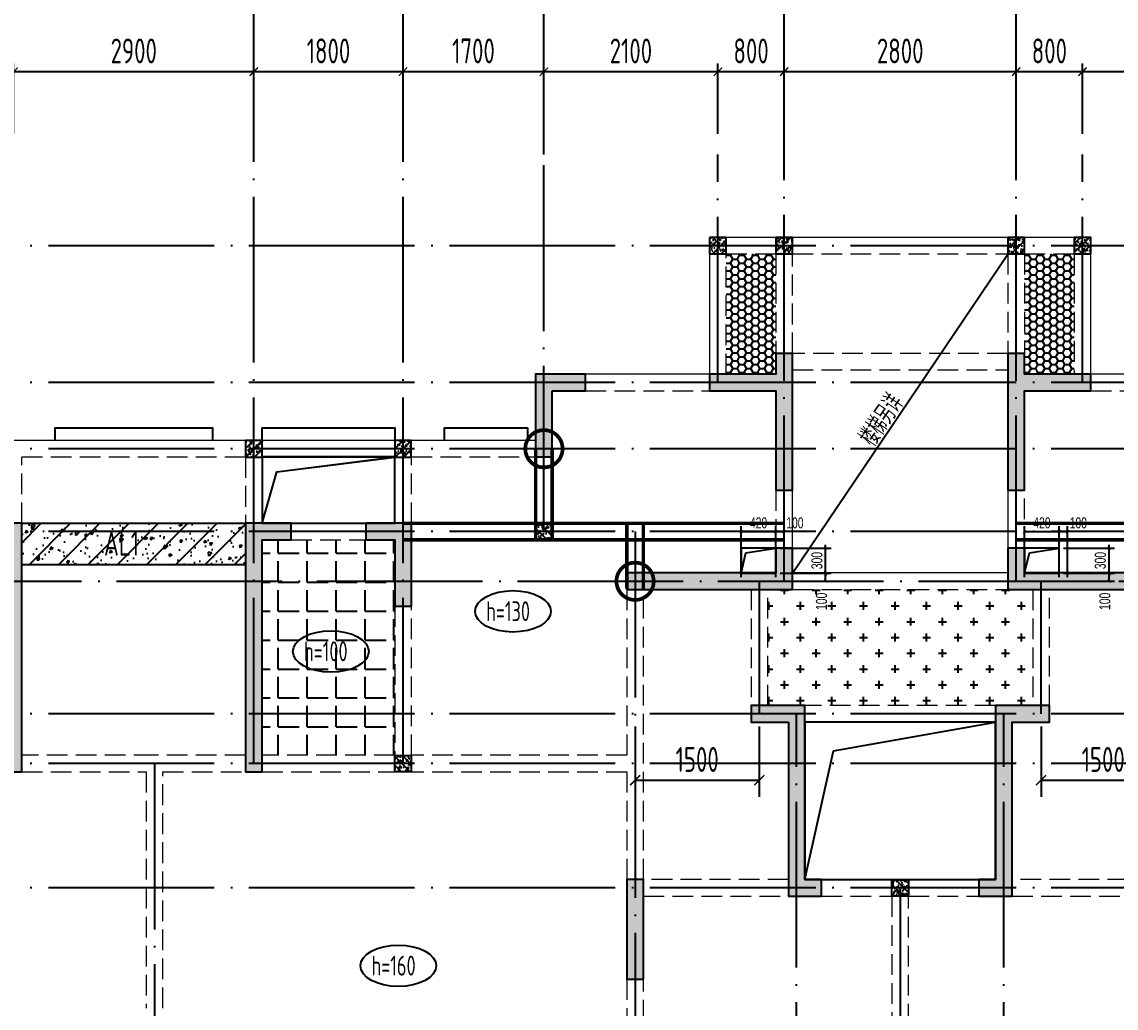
# Model space of a CAD drawing. Extents: x -1058961 to 23600, y -449123 to 2751847.
# Drawn here: x -304506 to -291301, y -114680 to -102780 of the extents above; entities that cross this region are included whole.
import ezdxf
from ezdxf.enums import TextEntityAlignment as Align

# ---------------------------------------------------------------- set-up
doc = ezdxf.new("R2010")
doc.units = 0
doc.header["$LTSCALE"] = 1000
doc.linetypes.add('DASH', pattern=[0.35, 0.25, -0.1])
doc.linetypes.add('DOTE', pattern=[2.42, 2, -0.2, 0.02, -0.2])
doc.layers.get('0').update_dxf_attribs({"linetype": 'CONTINUOUS'})
doc.layers.get('DEFPOINTS').update_dxf_attribs({"linetype": 'CONTINUOUS'})
doc.layers.add('+公共字体', color=7, linetype='CONTINUOUS', lineweight=20)
for name, color, linetype in [('A-AXIS', 1, 'CONTINUOUS'), ('A-DOTE', 10, 'DOTE'), ('BEAM', 4, 'DASH'), ('ROOF', 183, 'CONTINUOUS'), ('S-B板填充', 251, 'CONTINUOUS'), ('S-B板标注', 3, 'CONTINUOUS'), ('S-B板配筋号', 7, 'CONTINUOUS'), ('S-C承台编号', 6, 'CONTINUOUS'), ('S-D洞口', 4, 'CONTINUOUS'), ('S-D洞口标注', 3, 'CONTINUOUS'), ('S-L主梁线', 4, 'DASH'), ('S-Q墙填充', 252, 'CONTINUOUS'), ('S-Q墙实线', 6, 'CONTINUOUS'), ('S-Q墙标注', 3, 'CONTINUOUS'), ('S-Y一般标注', 3, 'CONTINUOUS'), ('S-板正筋', 2, 'CONTINUOUS'), ('S-构造柱', 212, 'CONTINUOUS'), ('TEXT', 2, 'CONTINUOUS'), ('水平筋标注', 7, 'CONTINUOUS'), ('看线', 251, 'CONTINUOUS')]:
    doc.layers.add(name, color=color, linetype=linetype)
doc.layers.add('配箍校核', color=34, linetype='CONTINUOUS', plot=False)
doc.styles.add('TSSD_DIMENSION', font='Tssdeng.shx', dxfattribs={"width": 0.7, "bigfont": 'tssdchn.shx'})
doc.styles.add('TSSD_REIN', font='tssdeng.shx', dxfattribs={"width": 0.7, "height": 300, "bigfont": 'tssdchn.shx'})
doc.styles.add('结构文字', font='zstxt.shx', dxfattribs={"width": 0.7, "bigfont": 'zshz.shx'})
doc.dimstyles.new('STRUCK', dxfattribs={"dimtxt": 400, "dimasz": 121, "dimexe": 200, "dimexo": 150, "dimgap": 115, "dimtad": 1, "dimdec": 0, "dimdsep": 46, "dimtxsty": '结构文字', "dimblk": 'ARCHTICK', "dimcen": 400, "dimclrd": 3, "dimclre": 3, "dimclrt": 7, "dimadec": 0, "dimazin": 0, "dimtfac": 1, "dimtdec": 0, "dimtix": 1, "dimtmove": 2, "dimatfit": 3, "dimldrblk": '_DIMX', "dimfxl": 0, "dimtolj": 1, "dimtzin": 0, "dimarcsym": 0})
doc.dimstyles.new('STRUCK30', dxfattribs={"dimscale": 0.33333, "dimtxt": 400, "dimasz": 121, "dimexe": 200, "dimexo": 150, "dimgap": 115, "dimtad": 1, "dimdec": 0, "dimdsep": 46, "dimtxsty": '结构文字', "dimblk": 'ARCHTICK', "dimcen": 400, "dimclrd": 3, "dimclre": 3, "dimclrt": 7, "dimadec": 0, "dimazin": 0, "dimtfac": 1, "dimtdec": 0, "dimtix": 1, "dimtmove": 2, "dimatfit": 3, "dimldrblk": '_DIMX', "dimfxl": 0, "dimtolj": 1, "dimtzin": 0, "dimarcsym": 0})
doc.dimstyles.new('TSSD_100_100', dxfattribs={"dimtxt": 300, "dimasz": 100, "dimexe": 100, "dimexo": 250, "dimgap": 100, "dimtad": 1, "dimdec": 0, "dimzin": 0, "dimdsep": 46, "dimtxsty": 'TSSD_DIMENSION', "dimblk": 'ARCHTICK', "dimcen": 0, "dimdle": 100, "dimclrt": 7, "dimadec": 0, "dimazin": 0, "dimtfac": 1, "dimtdec": 0, "dimtix": 1, "dimtmove": 2, "dimatfit": 3, "dimldrblk": 'ARCHTICK', "dimfxl": 0, "dimtolj": 1, "dimtzin": 0, "dimarcsym": 0})

# ---------------------------------------------------------------- blocks, each defined once
blk = doc.blocks.new('_ArchTick')
at = {"color": 0, "linetype": 'ByBlock', "const_width": 0.15}
blk.add_lwpolyline([(-0.5, -0.5), (0.5, 0.5)], dxfattribs=at)
blk = doc.blocks.new('*D1073')
at = {"layer": 'DEFPOINTS', "color": 0}
for p in [(31400, 19250), (29600, 18250), (31400, 18250)]:
    blk.add_point(p, dxfattribs=at)
at = {"layer": 'S-Y一般标注', "color": 0, "lineweight": -2}
for p, q in [((29600, 18500), (29600, 19350)), ((31400, 18500), (31400, 19350)), ((29500, 19250), (31500, 19250))]:
    blk.add_line(p, q, dxfattribs=at)
at = {"layer": 'S-Y一般标注', "color": 0, "lineweight": -2, "xscale": 100, "yscale": 100, "zscale": 100, "rotation": 180}
blk.add_blockref('_ArchTick', (29600, 19250), dxfattribs=at)
at = {"layer": 'S-Y一般标注', "color": 0, "lineweight": -2, "xscale": 100, "yscale": 100, "zscale": 100}
blk.add_blockref('_ArchTick', (31400, 19250), dxfattribs=at)
at = {"layer": 'S-Y一般标注', "color": 7, "insert": (30500, 19500), "char_height": 300, "attachment_point": 5, "style": 'TSSD_DIMENSION'}
blk.add_mtext('\\A1;1800', dxfattribs=at)
blk = doc.blocks.new('*D1074')
at = {"layer": 'DEFPOINTS', "color": 0}
for p in [(34300, 19250), (31400, 18250), (34300, 18250)]:
    blk.add_point(p, dxfattribs=at)
at = {"layer": 'S-Y一般标注', "color": 0, "lineweight": -2}
for p, q in [((31400, 18500), (31400, 19350)), ((34300, 18500), (34300, 19350)), ((31300, 19250), (34400, 19250))]:
    blk.add_line(p, q, dxfattribs=at)
at = {"layer": 'S-Y一般标注', "color": 0, "lineweight": -2, "xscale": 100, "yscale": 100, "zscale": 100, "rotation": 180}
blk.add_blockref('_ArchTick', (31400, 19250), dxfattribs=at)
at = {"layer": 'S-Y一般标注', "color": 0, "lineweight": -2, "xscale": 100, "yscale": 100, "zscale": 100}
blk.add_blockref('_ArchTick', (34300, 19250), dxfattribs=at)
at = {"layer": 'S-Y一般标注', "color": 7, "insert": (32850, 19500), "char_height": 300, "attachment_point": 5, "style": 'TSSD_DIMENSION'}
blk.add_mtext('\\A1;2900', dxfattribs=at)
blk = doc.blocks.new('*D1075')
at = {"layer": 'DEFPOINTS', "color": 0}
for p in [(36100, 19250), (34300, 18250), (36100, 18250)]:
    blk.add_point(p, dxfattribs=at)
at = {"layer": 'S-Y一般标注', "color": 0, "lineweight": -2}
for p, q in [((34300, 18500), (34300, 19350)), ((36100, 18500), (36100, 19350)), ((34200, 19250), (36200, 19250))]:
    blk.add_line(p, q, dxfattribs=at)
at = {"layer": 'S-Y一般标注', "color": 0, "lineweight": -2, "xscale": 100, "yscale": 100, "zscale": 100, "rotation": 180}
blk.add_blockref('_ArchTick', (34300, 19250), dxfattribs=at)
at = {"layer": 'S-Y一般标注', "color": 0, "lineweight": -2, "xscale": 100, "yscale": 100, "zscale": 100}
blk.add_blockref('_ArchTick', (36100, 19250), dxfattribs=at)
at = {"layer": 'S-Y一般标注', "color": 7, "insert": (35200, 19500), "char_height": 300, "attachment_point": 5, "style": 'TSSD_DIMENSION'}
blk.add_mtext('\\A1;1800', dxfattribs=at)
blk = doc.blocks.new('*D1076')
at = {"layer": 'DEFPOINTS', "color": 0}
for p in [(37800, 19250), (36100, 18250), (37800, 18250)]:
    blk.add_point(p, dxfattribs=at)
at = {"layer": 'S-Y一般标注', "color": 0, "lineweight": -2}
for p, q in [((36100, 18500), (36100, 19350)), ((37800, 18500), (37800, 19350)), ((36000, 19250), (37900, 19250))]:
    blk.add_line(p, q, dxfattribs=at)
at = {"layer": 'S-Y一般标注', "color": 0, "lineweight": -2, "xscale": 100, "yscale": 100, "zscale": 100, "rotation": 180}
blk.add_blockref('_ArchTick', (36100, 19250), dxfattribs=at)
at = {"layer": 'S-Y一般标注', "color": 0, "lineweight": -2, "xscale": 100, "yscale": 100, "zscale": 100}
blk.add_blockref('_ArchTick', (37800, 19250), dxfattribs=at)
at = {"layer": 'S-Y一般标注', "color": 7, "insert": (36950, 19500), "char_height": 300, "attachment_point": 5, "style": 'TSSD_DIMENSION'}
blk.add_mtext('\\A1;1700', dxfattribs=at)
blk = doc.blocks.new('*D1077')
at = {"layer": 'DEFPOINTS', "color": 0}
for p in [(40700, 19250), (39900, 18250), (40700, 18250)]:
    blk.add_point(p, dxfattribs=at)
at = {"layer": 'S-Y一般标注', "color": 0, "lineweight": -2}
for p, q in [((39900, 18500), (39900, 19350)), ((40700, 18500), (40700, 19350)), ((39800, 19250), (40800, 19250))]:
    blk.add_line(p, q, dxfattribs=at)
at = {"layer": 'S-Y一般标注', "color": 0, "lineweight": -2, "xscale": 100, "yscale": 100, "zscale": 100, "rotation": 180}
blk.add_blockref('_ArchTick', (39900, 19250), dxfattribs=at)
at = {"layer": 'S-Y一般标注', "color": 0, "lineweight": -2, "xscale": 100, "yscale": 100, "zscale": 100}
blk.add_blockref('_ArchTick', (40700, 19250), dxfattribs=at)
at = {"layer": 'S-Y一般标注', "color": 7, "insert": (40300, 19500), "char_height": 300, "attachment_point": 5, "style": 'TSSD_DIMENSION'}
blk.add_mtext('\\A1;800', dxfattribs=at)
blk = doc.blocks.new('*D1078')
at = {"layer": 'DEFPOINTS', "color": 0}
for p in [(43500, 19250), (40700, 18250), (43500, 18250)]:
    blk.add_point(p, dxfattribs=at)
at = {"layer": 'S-Y一般标注', "color": 0, "lineweight": -2}
for p, q in [((40700, 18500), (40700, 19350)), ((43500, 18500), (43500, 19350)), ((40600, 19250), (43600, 19250))]:
    blk.add_line(p, q, dxfattribs=at)
at = {"layer": 'S-Y一般标注', "color": 0, "lineweight": -2, "xscale": 100, "yscale": 100, "zscale": 100, "rotation": 180}
blk.add_blockref('_ArchTick', (40700, 19250), dxfattribs=at)
at = {"layer": 'S-Y一般标注', "color": 0, "lineweight": -2, "xscale": 100, "yscale": 100, "zscale": 100}
blk.add_blockref('_ArchTick', (43500, 19250), dxfattribs=at)
at = {"layer": 'S-Y一般标注', "color": 7, "insert": (42100, 19500), "char_height": 300, "attachment_point": 5, "style": 'TSSD_DIMENSION'}
blk.add_mtext('\\A1;2800', dxfattribs=at)
blk = doc.blocks.new('*D1079')
at = {"layer": 'DEFPOINTS', "color": 0}
for p in [(46400, 19250), (44300, 18250), (46400, 18250)]:
    blk.add_point(p, dxfattribs=at)
at = {"layer": 'S-Y一般标注', "color": 0, "lineweight": -2}
for p, q in [((44300, 18500), (44300, 19350)), ((46400, 18500), (46400, 19350)), ((44200, 19250), (46500, 19250))]:
    blk.add_line(p, q, dxfattribs=at)
at = {"layer": 'S-Y一般标注', "color": 0, "lineweight": -2, "xscale": 100, "yscale": 100, "zscale": 100, "rotation": 180}
blk.add_blockref('_ArchTick', (44300, 19250), dxfattribs=at)
at = {"layer": 'S-Y一般标注', "color": 0, "lineweight": -2, "xscale": 100, "yscale": 100, "zscale": 100}
blk.add_blockref('_ArchTick', (46400, 19250), dxfattribs=at)
at = {"layer": 'S-Y一般标注', "color": 7, "insert": (45742, 19500), "char_height": 300, "attachment_point": 5, "style": 'TSSD_DIMENSION'}
blk.add_mtext('\\A1;2100', dxfattribs=at)
blk = doc.blocks.new('*D1097')
at = {"layer": 'DEFPOINTS', "color": 0}
for p in [(39900, 19250), (37800, 18250), (39900, 18250)]:
    blk.add_point(p, dxfattribs=at)
at = {"layer": 'S-Y一般标注', "color": 0, "lineweight": -2}
for p, q in [((37800, 18500), (37800, 19350)), ((39900, 18500), (39900, 19350)), ((37700, 19250), (40000, 19250))]:
    blk.add_line(p, q, dxfattribs=at)
at = {"layer": 'S-Y一般标注', "color": 0, "lineweight": -2, "xscale": 100, "yscale": 100, "zscale": 100, "rotation": 180}
blk.add_blockref('_ArchTick', (37800, 19250), dxfattribs=at)
at = {"layer": 'S-Y一般标注', "color": 0, "lineweight": -2, "xscale": 100, "yscale": 100, "zscale": 100}
blk.add_blockref('_ArchTick', (39900, 19250), dxfattribs=at)
at = {"layer": 'S-Y一般标注', "color": 7, "insert": (38850, 19500), "char_height": 300, "attachment_point": 5, "style": 'TSSD_DIMENSION'}
blk.add_mtext('\\A1;2100', dxfattribs=at)
blk = doc.blocks.new('*D1098')
at = {"layer": 'DEFPOINTS', "color": 0}
for p in [(44300, 19250), (43500, 18250), (44300, 18250)]:
    blk.add_point(p, dxfattribs=at)
at = {"layer": 'S-Y一般标注', "color": 0, "lineweight": -2}
for p, q in [((43500, 18500), (43500, 19350)), ((44300, 18500), (44300, 19350)), ((43400, 19250), (44400, 19250))]:
    blk.add_line(p, q, dxfattribs=at)
at = {"layer": 'S-Y一般标注', "color": 0, "lineweight": -2, "xscale": 100, "yscale": 100, "zscale": 100, "rotation": 180}
blk.add_blockref('_ArchTick', (43500, 19250), dxfattribs=at)
at = {"layer": 'S-Y一般标注', "color": 0, "lineweight": -2, "xscale": 100, "yscale": 100, "zscale": 100}
blk.add_blockref('_ArchTick', (44300, 19250), dxfattribs=at)
at = {"layer": 'S-Y一般标注', "color": 7, "insert": (43900, 19500), "char_height": 300, "attachment_point": 5, "style": 'TSSD_DIMENSION'}
blk.add_mtext('\\A1;800', dxfattribs=at)
blk = doc.blocks.new('20210729.03501652')
at = {"layer": '看线', "color": 202, "ltscale": 0.5}
for points in [[(26800, 10900), (26800, 11050), (28700, 11050), (28700, 10900)], [(29300, 10900), (29300, 11050), (30900, 11050), (30900, 10900)], [(31500, 10900), (31500, 11050), (32500, 11050), (32500, 10900)]]:
    blk.add_lwpolyline(points, dxfattribs=at)
blk = doc.blocks.new('*D2825')
at = {"layer": 'DEFPOINTS', "color": 0}
for p in [(-291986, -109130), (-291386, -109130), (-291986, -109430)]:
    blk.add_point(p, dxfattribs=at)
at = {"layer": 'S-D洞口标注', "color": 3, "lineweight": -2}
for p, q in [((-291936, -109130), (-291320, -109130)), ((-291386, -109130), (-291386, -109090)), ((-291386, -109430), (-291386, -109130)), ((-291936, -109430), (-291320, -109430)), ((-291386, -109430), (-291386, -109470))]:
    blk.add_line(p, q, dxfattribs=at)
at = {"layer": 'S-D洞口标注', "color": 3, "lineweight": -2, "xscale": 40.33293, "yscale": 40.33293, "zscale": 40.33293}
for p, rotation in [((-291386, -109130), 270), ((-291386, -109430), 90)]:
    blk.add_blockref('_ArchTick', p, dxfattribs=dict(at, rotation=rotation))
at = {"layer": 'S-D洞口标注', "color": 7, "insert": (-291491, -109280), "char_height": 133.3, "attachment_point": 5, "rotation": 90, "style": '结构文字'}
blk.add_mtext('\\A1;300', dxfattribs=at)
blk = doc.blocks.new('_DIMX')
blk.add_line((-150, 0), (150, 0))
at = {"const_width": 50}
blk.add_lwpolyline([(-70, -70), (70, 70)], dxfattribs=at)
blk = doc.blocks.new('*D2826')
at = {"layer": 'DEFPOINTS', "color": 0}
for p in [(-291986, -108931), (-292406, -109531), (-291986, -109530)]:
    blk.add_point(p, dxfattribs=at)
at = {"layer": 'S-D洞口标注', "color": 3, "lineweight": -2}
for p, q in [((-292406, -109481), (-292406, -108864)), ((-292406, -108931), (-291986, -108931)), ((-291986, -109480), (-291986, -108864))]:
    blk.add_line(p, q, dxfattribs=at)
at = {"layer": 'S-D洞口标注', "color": 3, "lineweight": -2, "xscale": 40.33293, "yscale": 40.33293, "zscale": 40.33293, "rotation": 180}
blk.add_blockref('_ArchTick', (-292406, -108931), dxfattribs=at)
at = {"layer": 'S-D洞口标注', "color": 3, "lineweight": -2, "xscale": 40.33293, "yscale": 40.33293, "zscale": 40.33293}
blk.add_blockref('_ArchTick', (-291986, -108931), dxfattribs=at)
at = {"layer": 'S-D洞口标注', "color": 7, "insert": (-292196, -108826), "char_height": 133.3, "attachment_point": 5, "style": '结构文字'}
blk.add_mtext('\\A1;420', dxfattribs=at)
blk = doc.blocks.new('*D2827')
at = {"layer": 'DEFPOINTS', "color": 0}
for p in [(-291886, -108931), (-291986, -109530), (-291886, -109530)]:
    blk.add_point(p, dxfattribs=at)
at = {"layer": 'S-D洞口标注', "color": 3, "lineweight": -2}
for p, q in [((-291986, -109480), (-291986, -108864)), ((-291986, -108931), (-291886, -108931)), ((-291886, -109480), (-291886, -108864))]:
    blk.add_line(p, q, dxfattribs=at)
at = {"layer": 'S-D洞口标注', "color": 3, "lineweight": -2, "xscale": 40.33293, "yscale": 40.33293, "zscale": 40.33293, "rotation": 180}
blk.add_blockref('_ArchTick', (-291986, -108931), dxfattribs=at)
at = {"layer": 'S-D洞口标注', "color": 3, "lineweight": -2, "xscale": 40.33293, "yscale": 40.33293, "zscale": 40.33293}
blk.add_blockref('_ArchTick', (-291886, -108931), dxfattribs=at)
at = {"layer": 'S-D洞口标注', "color": 7, "insert": (-291757, -108826), "char_height": 133.3, "attachment_point": 5, "style": '结构文字'}
blk.add_mtext('\\A1;100', dxfattribs=at)
blk = doc.blocks.new('*D2828')
at = {"layer": 'DEFPOINTS', "color": 0}
for p in [(-291986, -109430), (-291386, -109430), (-291986, -109530)]:
    blk.add_point(p, dxfattribs=at)
at = {"layer": 'S-D洞口标注', "color": 3, "lineweight": -2}
for p, q in [((-291936, -109430), (-291320, -109430)), ((-291386, -109530), (-291386, -109430)), ((-291936, -109530), (-291320, -109530))]:
    blk.add_line(p, q, dxfattribs=at)
at = {"layer": 'S-D洞口标注', "color": 3, "lineweight": -2, "xscale": 40.33293, "yscale": 40.33293, "zscale": 40.33293}
for p, rotation in [((-291386, -109430), 90), ((-291386, -109530), 270)]:
    blk.add_blockref('_ArchTick', p, dxfattribs=dict(at, rotation=rotation))
at = {"layer": 'S-D洞口标注', "color": 7, "insert": (-291436, -109772), "char_height": 133.3, "attachment_point": 5, "rotation": 90, "style": '结构文字'}
blk.add_mtext('\\A1;100', dxfattribs=at)
blk = doc.blocks.new('*D2829')
at = {"layer": 'DEFPOINTS', "color": 0}
for p in [(-295406, -109130), (-294806, -109130), (-295406, -109430)]:
    blk.add_point(p, dxfattribs=at)
at = {"layer": 'S-D洞口标注', "color": 3, "lineweight": -2}
for p, q in [((-295356, -109130), (-294740, -109130)), ((-294806, -109130), (-294806, -109090)), ((-294806, -109430), (-294806, -109130)), ((-295356, -109430), (-294740, -109430)), ((-294806, -109430), (-294806, -109470))]:
    blk.add_line(p, q, dxfattribs=at)
at = {"layer": 'S-D洞口标注', "color": 3, "lineweight": -2, "xscale": 40.33293, "yscale": 40.33293, "zscale": 40.33293}
for p, rotation in [((-294806, -109130), 270), ((-294806, -109430), 90)]:
    blk.add_blockref('_ArchTick', p, dxfattribs=dict(at, rotation=rotation))
at = {"layer": 'S-D洞口标注', "color": 7, "insert": (-294911, -109280), "char_height": 133.3, "attachment_point": 5, "rotation": 90, "style": '结构文字'}
blk.add_mtext('\\A1;300', dxfattribs=at)
blk = doc.blocks.new('*D2830')
at = {"layer": 'DEFPOINTS', "color": 0}
for p in [(-295406, -108931), (-295826, -109531), (-295406, -109530)]:
    blk.add_point(p, dxfattribs=at)
at = {"layer": 'S-D洞口标注', "color": 3, "lineweight": -2}
for p, q in [((-295826, -109481), (-295826, -108864)), ((-295826, -108931), (-295406, -108931)), ((-295406, -109480), (-295406, -108864))]:
    blk.add_line(p, q, dxfattribs=at)
at = {"layer": 'S-D洞口标注', "color": 3, "lineweight": -2, "xscale": 40.33293, "yscale": 40.33293, "zscale": 40.33293, "rotation": 180}
blk.add_blockref('_ArchTick', (-295826, -108931), dxfattribs=at)
at = {"layer": 'S-D洞口标注', "color": 3, "lineweight": -2, "xscale": 40.33293, "yscale": 40.33293, "zscale": 40.33293}
blk.add_blockref('_ArchTick', (-295406, -108931), dxfattribs=at)
at = {"layer": 'S-D洞口标注', "color": 7, "insert": (-295616, -108826), "char_height": 133.3, "attachment_point": 5, "style": '结构文字'}
blk.add_mtext('\\A1;420', dxfattribs=at)
blk = doc.blocks.new('*D2831')
at = {"layer": 'DEFPOINTS', "color": 0}
for p in [(-295306, -108931), (-295406, -109530), (-295306, -109530)]:
    blk.add_point(p, dxfattribs=at)
at = {"layer": 'S-D洞口标注', "color": 3, "lineweight": -2}
for p, q in [((-295406, -109480), (-295406, -108864)), ((-295406, -108931), (-295306, -108931)), ((-295306, -109480), (-295306, -108864))]:
    blk.add_line(p, q, dxfattribs=at)
at = {"layer": 'S-D洞口标注', "color": 3, "lineweight": -2, "xscale": 40.33293, "yscale": 40.33293, "zscale": 40.33293, "rotation": 180}
blk.add_blockref('_ArchTick', (-295406, -108931), dxfattribs=at)
at = {"layer": 'S-D洞口标注', "color": 3, "lineweight": -2, "xscale": 40.33293, "yscale": 40.33293, "zscale": 40.33293}
blk.add_blockref('_ArchTick', (-295306, -108931), dxfattribs=at)
at = {"layer": 'S-D洞口标注', "color": 7, "insert": (-295177, -108826), "char_height": 133.3, "attachment_point": 5, "style": '结构文字'}
blk.add_mtext('\\A1;100', dxfattribs=at)
blk = doc.blocks.new('*D2832')
at = {"layer": 'DEFPOINTS', "color": 0}
for p in [(-295406, -109430), (-294806, -109430), (-295406, -109530)]:
    blk.add_point(p, dxfattribs=at)
at = {"layer": 'S-D洞口标注', "color": 3, "lineweight": -2}
for p, q in [((-295356, -109430), (-294740, -109430)), ((-294806, -109530), (-294806, -109430)), ((-295356, -109530), (-294740, -109530))]:
    blk.add_line(p, q, dxfattribs=at)
at = {"layer": 'S-D洞口标注', "color": 3, "lineweight": -2, "xscale": 40.33293, "yscale": 40.33293, "zscale": 40.33293}
for p, rotation in [((-294806, -109430), 90), ((-294806, -109530), 270)]:
    blk.add_blockref('_ArchTick', p, dxfattribs=dict(at, rotation=rotation))
at = {"layer": 'S-D洞口标注', "color": 7, "insert": (-294856, -109772), "char_height": 133.3, "attachment_point": 5, "rotation": 90, "style": '结构文字'}
blk.add_mtext('\\A1;100', dxfattribs=at)
blk = doc.blocks.new('20210803.22403995')
at = {"layer": '+公共字体', "color": 2, "const_width": 45}
for points in [[(-831038, -168387, 1), (-831038, -167937, 1), (-831038, -168387, -1)], [(-829938, -169986, 1), (-829938, -169536, 1), (-829938, -169986, -1)]]:
    blk.add_lwpolyline(points, format="xyb", dxfattribs=at)
blk = doc.blocks.new('20210807.15312791')
at = {"layer": 'S-Q墙填充'}
h = blk.add_hatch(color=252, dxfattribs=at)
h.dxf.hatch_style = 1
h.paths.add_polyline_path([(97216, 67840), (97216, 68190), (97016, 68190), (97016, 67940), (96216, 67940), (96216, 67740), (97016, 67740), (97016, 66540), (97216, 66540)])
h = blk.add_hatch(color=252, dxfattribs=at)
h.dxf.hatch_style = 1
h.paths.add_polyline_path([(99816, 67840), (99816, 66540), (100016, 66540), (100016, 67740), (100815, 67740), (100815, 67940), (100016, 67940), (100016, 68190), (99816, 68190)])
h = blk.add_hatch(color=252, dxfattribs=at)
h.dxf.hatch_style = 1
h.paths.add_polyline_path([(94316, 67740), (94716, 67740), (94716, 67940), (94116, 67940), (94116, 66940), (94316, 66940)])
h = blk.add_hatch(color=252, dxfattribs=at)
h.dxf.hatch_style = 1
h.paths.add_polyline_path([(87916, 66140), (87416, 66140), (87416, 65940), (87716, 65940), (87716, 63140), (87916, 63140)])
h = blk.add_hatch(color=252, dxfattribs=at)
h.dxf.hatch_style = 1
h.paths.add_polyline_path([(90816, 63140), (90816, 65940), (91166, 65940), (91166, 66140), (90616, 66140), (90616, 63140)])
h = blk.add_hatch(color=252, dxfattribs=at)
h.dxf.hatch_style = 1
h.paths.add_polyline_path([(92066, 65940), (92416, 65940), (92416, 65140), (92616, 65140), (92616, 66140), (92066, 66140)])
h = blk.add_hatch(color=252, dxfattribs=at)
h.dxf.hatch_style = 1
h.paths.add_polyline_path([(95216, 65340), (96816, 65340), (97216, 65340), (97216, 65840), (97016, 65840), (97016, 65540), (96816, 65540), (95216, 65540)])
h = blk.add_hatch(color=252, dxfattribs=at)
h.dxf.hatch_style = 1
h.paths.add_polyline_path([(100016, 65540), (100016, 65840), (99816, 65840), (99816, 65340), (100216, 65340), (101816, 65340), (101816, 65540), (100216, 65540)])
h = blk.add_hatch(color=252, dxfattribs=at)
h.dxf.hatch_style = 1
h.paths.add_polyline_path([(97166, 63740), (97166, 61640), (97566, 61640), (97566, 61840), (97366, 61840), (97366, 63940), (96716, 63940), (96716, 63740)])
h = blk.add_hatch(color=252, dxfattribs=at)
h.dxf.hatch_style = 1
h.paths.add_polyline_path([(99666, 61840), (99466, 61840), (99466, 61640), (99866, 61640), (99866, 63740), (100316, 63740), (100316, 63940), (99666, 63940)])
h = blk.add_hatch(color=252, dxfattribs=at)
h.dxf.hatch_style = 1
h.paths.add_polyline_path([(95416, 60640), (95416, 61840), (95216, 61840), (95216, 60640)])
at = {"layer": 'S-D洞口', "color": 5}
for points in [[(90816, 66140), (92416, 66140), (92416, 66940), (90816, 66940), (90816, 66140), (90993, 66762), (92416, 66940)], [(97366, 61840), (99666, 61840), (99666, 63740), (97366, 63740), (97366, 61840), (97712, 63393), (99666, 63740)]]:
    blk.add_lwpolyline(points, dxfattribs=at)
at = {"layer": 'S-L主梁线', "linetype": 'ByBlock', "lineweight": 18}
for p, q in [((96216, 69590), (96216, 67940)), ((97116, 69590), (96216, 69590)), ((99916, 69590), (97116, 69590)), ((100816, 69590), (99916, 69590)), ((100816, 67940), (100816, 69590)), ((96216, 67940), (94716, 67940)), ((102316, 67940), (100816, 67940)), ((90716, 67140), (87716, 67140)), ((92516, 67140), (90716, 67140)), ((94116, 67140), (92516, 67140)), ((90816, 66940), (92416, 66940)), ((90816, 66140), (90816, 66940)), ((92416, 66940), (92416, 66140)), ((97216, 65840), (97216, 66540)), ((99816, 66540), (99816, 65840)), ((92066, 66140), (91166, 66140)), ((99816, 65540), (97216, 65540)), ((97366, 63740), (99666, 63740)), ((98516, 61840), (97566, 61840)), ((99466, 61840), (98516, 61840))]:
    blk.add_line(p, q, dxfattribs=at)
at = {"layer": 'S-L主梁线', "linetype": 'DASH', "lineweight": 18}
for p, q in [((96416, 69390), (97016, 69390)), ((96416, 67940), (96416, 69390)), ((97016, 69390), (97016, 68190)), ((97216, 69390), (99816, 69390)), ((97216, 68190), (97216, 69390)), ((99816, 69390), (99816, 68190)), ((100016, 69390), (100616, 69390)), ((100016, 69390), (100016, 68190)), ((100616, 69390), (100616, 67940)), ((99815, 68190), (97216, 68190)), ((97216, 67990), (99816, 67990)), ((94716, 67740), (96216, 67740)), ((100815, 67740), (102316, 67740)), ((87916, 66940), (90616, 66940)), ((87916, 66140), (87916, 66940)), ((90616, 66940), (90616, 66140)), ((92616, 66940), (94116, 66940)), ((92616, 66140), (92616, 66940)), ((97016, 66540), (97016, 65840)), ((100016, 65840), (100016, 66540)), ((91166, 65940), (92066, 65940)), ((95216, 65340), (95216, 63340)), ((95416, 63240), (95416, 65340)), ((96716, 65340), (96716, 63940)), ((96916, 63940), (96916, 65340)), ((97216, 65340), (99816, 65340)), ((100116, 65340), (100116, 63940)), ((100316, 63940), (100316, 65340)), ((92416, 65140), (92416, 63340)), ((92616, 63340), (92616, 65140)), ((99666, 63940), (97366, 63940)), ((89516, 63340), (87916, 63340)), ((90616, 63340), (89516, 63340)), ((92416, 63340), (90816, 63340)), ((95216, 63340), (92616, 63340)), ((87916, 63140), (89416, 63140)), ((89416, 63140), (89416, 60290)), ((89616, 63140), (90616, 63140)), ((89616, 60290), (89616, 63140)), ((90816, 63140), (92516, 63140)), ((92516, 63140), (95216, 63140)), ((95216, 63140), (95216, 61840)), ((95416, 61840), (95416, 63240)), ((97166, 61840), (95416, 61840)), ((101616, 61840), (99866, 61840)), ((95416, 61640), (97166, 61640)), ((97566, 61640), (98416, 61640)), ((98416, 61640), (98416, 57640)), ((98616, 57640), (98616, 61640)), ((98616, 61640), (99466, 61640)), ((99866, 61640), (101616, 61640)), ((95216, 60640), (95216, 59090)), ((95416, 59090), (95416, 60640))]:
    blk.add_line(p, q, dxfattribs=at)
at = {"layer": 'S-Q墙实线'}
blk.add_lwpolyline([(97216, 67840), (97216, 68190), (97016, 68190), (97016, 67940), (96216, 67940), (96216, 67740), (97016, 67740), (97016, 66540), (97216, 66540), (97216, 67840)], dxfattribs=at)
for points in [[(99816, 67840), (99816, 66540), (100016, 66540), (100016, 67740), (100815, 67740), (100815, 67940), (100016, 67940), (100016, 68190), (99816, 68190)], [(94316, 67740), (94716, 67740), (94716, 67940), (94116, 67940), (94116, 66940), (94316, 66940)], [(87916, 66140), (87416, 66140), (87416, 65940), (87716, 65940), (87716, 63140), (87916, 63140)], [(90816, 63140), (90816, 65940), (91166, 65940), (91166, 66140), (90616, 66140), (90616, 63140)], [(92066, 65940), (92416, 65940), (92416, 65140), (92616, 65140), (92616, 66140), (92066, 66140)], [(95216, 65340), (96816, 65340), (97216, 65340), (97216, 65840), (97016, 65840), (97016, 65540), (96816, 65540), (95216, 65540)], [(100016, 65540), (100016, 65840), (99816, 65840), (99816, 65340), (100216, 65340), (101816, 65340), (101816, 65540), (100216, 65540)], [(97166, 63740), (97166, 61640), (97566, 61640), (97566, 61840), (97366, 61840), (97366, 63940), (96716, 63940), (96716, 63740)], [(99666, 61840), (99466, 61840), (99466, 61640), (99866, 61640), (99866, 63740), (100316, 63740), (100316, 63940), (99666, 63940)], [(95416, 60640), (95416, 61840), (95216, 61840), (95216, 60640)]]:
    blk.add_lwpolyline(points, close=True, dxfattribs=at)
blk = doc.blocks.new('20210730.02141516')
at = {"layer": 'S-构造柱'}
h = blk.add_hatch(dxfattribs=at)
h.set_pattern_fill('ARMORED', color=256, scale=15, angle=-90, style=0)
h.set_pattern_definition([(320, (-154189.41, 3278673.45), (-9.4128202, -107.5890274), [11.25, -123.75]), (265, (-154189.41, 3278673.45), (112.82882, 20.8127), [9, -99]), (10.4514, (-154190.19, 3278664.49), (103.4159313, -86.7764073), [9.5610285, -105.1713168]), (316.1842, (-154159.41, 3278673.45), (-24.827852, -160.0861573), [16.875, -185.625]), (6.6356, (-154161.48, 3278660.11), (146.117681, -140.199406), [14.341543, -157.75695]), (261.1842, (-154159.41, 3278673.45), (146.11779, -140.199292), [13.5, -148.5]), (291, (-154166.91, 3278658.45), (-60.3928336, -89.5360578), [11.25, -123.75]), (236, (-154166.91, 3278658.45), (108.7725068, -36.4972998), [9, -99]), (341.4514, (-154171.94, 3278650.99), (48.3795745, -126.0333943), [9.5610285, -105.1713168]), (307.5, (-154189.41, 3278673.454), (49.93407807, -1.8239783), [0, -97.8, 0, -100.5, 0, -99.375]), (277.5, (-154189.41, 3278673.454), (59.1617568, -39.4604306), [0, -57.3, 0, -95.55, 0, -37.875]), (237.5, (-154189.41, 3278706.904), (-3.38323076, -80.07336543), [0, -37.5, 0, -117, 0, -155.25]), (227.5, (-154189.41, 3278721.904), (15.0157473, -87.4779254), [0, -48.75, 0, -77.7, 0, -110.25]), (315, (-154189.41, 3278673.454), (53.0330086, 53.0330086), [])])
h.paths.add_polyline_path([(200, 200), (200, 0), (0, 0), (0, 200)])
blk.add_lwpolyline([(200, 200), (200, 0), (0, 0), (0, 200)], close=True, dxfattribs=at)
blk = doc.blocks.new('20210809.18285270')
at = {"layer": 'ROOF', "xscale": -1, "rotation": 4.61764226855621e-08}
for p in [(35500, 12550), (36300, 12550), (39100, 12550), (39900, 12550), (29900, 10100), (31700, 10100)]:
    blk.add_blockref('20210730.02141516', p, dxfattribs=at)
at = {"layer": 'ROOF', "rotation": 359.9999999538236}
for p in [(33200, 9100), (37500, 4800)]:
    blk.add_blockref('20210730.02141516', p, dxfattribs=at)
at = {"layer": 'ROOF'}
blk.add_blockref('20210730.02141516', (31500, 6300), dxfattribs=at)
blk = doc.blocks.new('*D2717')
at = {"layer": 'DEFPOINTS', "color": 0}
for p in [(-180458, -4859), (-178959, -4859), (-178959, -5659)]:
    blk.add_point(p, dxfattribs=at)
at = {"layer": 'S-Q墙标注', "color": 3, "lineweight": -2}
for p, q in [((-180458, -5009), (-180458, -5859)), ((-178959, -5009), (-178959, -5859)), ((-180458, -5659), (-178959, -5659))]:
    blk.add_line(p, q, dxfattribs=at)
at = {"layer": 'S-Q墙标注', "color": 3, "lineweight": -2, "xscale": 121, "yscale": 121, "zscale": 121, "rotation": 180}
blk.add_blockref('_ArchTick', (-180458, -5659), dxfattribs=at)
at = {"layer": 'S-Q墙标注', "color": 3, "lineweight": -2, "xscale": 121, "yscale": 121, "zscale": 121}
blk.add_blockref('_ArchTick', (-178959, -5659), dxfattribs=at)
at = {"layer": 'S-Q墙标注', "color": 7, "insert": (-179709, -5409), "char_height": 300, "attachment_point": 5, "style": 'TSSD_REIN'}
blk.add_mtext('\\A1;1500', dxfattribs=at)
blk = doc.blocks.new('*D2718')
at = {"layer": 'DEFPOINTS', "color": 0}
for p in [(-175559, -4859), (-174059, -4859), (-174059, -5659)]:
    blk.add_point(p, dxfattribs=at)
at = {"layer": 'S-Q墙标注', "color": 3, "lineweight": -2}
for p, q in [((-175559, -5009), (-175559, -5859)), ((-174059, -5009), (-174059, -5859)), ((-175559, -5659), (-174059, -5659))]:
    blk.add_line(p, q, dxfattribs=at)
at = {"layer": 'S-Q墙标注', "color": 3, "lineweight": -2, "xscale": 121, "yscale": 121, "zscale": 121, "rotation": 180}
blk.add_blockref('_ArchTick', (-175559, -5659), dxfattribs=at)
at = {"layer": 'S-Q墙标注', "color": 3, "lineweight": -2, "xscale": 121, "yscale": 121, "zscale": 121}
blk.add_blockref('_ArchTick', (-174059, -5659), dxfattribs=at)
at = {"layer": 'S-Q墙标注', "color": 7, "insert": (-174809, -5409), "char_height": 300, "attachment_point": 5, "style": 'TSSD_REIN'}
blk.add_mtext('\\A1;1500', dxfattribs=at)
blk = doc.blocks.new('20210726.16395156')
at = {"layer": 'A-AXIS'}
for p, q in [((34300, 18249.9), (34300, 21049.9)), ((36100, 18249.9), (36100, 21049.9)), ((37800, 18249.9), (37800, 21049.9)), ((40700, 18249.9), (40700, 21049.9)), ((43500, 18249.9), (43500, 21049.9))]:
    blk.add_line(p, q, dxfattribs=at)
at = {"layer": 'A-DOTE'}
for p, q in [((34300, 10900), (34300, 18249.9)), ((36100, 10900), (36100, 18249.9)), ((37800, 13700), (37800, 18249.9)), ((39900, 15500), (39900, 18249.9)), ((40700, 13100.3), (40700, 18249.9)), ((43500, 13100.3), (43500, 18249.9)), ((44300, 15500), (44300, 18249.9)), ((55600, 17150), (3600, 17150)), ((55600, 15500), (3600, 15500)), ((55600, 14700), (3600, 14700)), ((55600, 13700), (3600, 13700)), ((38900.2, 13700), (38900, 3600)), ((3600, 13100.3), (55600, 13100.3)), ((40400, 11500), (40400, 13100)), ((43800, 11500), (43800, 13100)), ((55600, 11500), (3600, 11500)), ((40850, 3600.2), (40850, 11500)), ((43350, 3600.2), (43350, 11500)), ((55600, 10900), (3600, 10900)), ((33100, 10900), (33100, 3600)), ((55600, 9400), (3600, 9400)), ((42100, 9400), (42100, 3600))]:
    blk.add_line(p, q, dxfattribs=at)
at = {"layer": 'S-Y一般标注'}
for base, p1, p2, picture, middle in [((31400, 19249.9), (29600, 18249.9), (31400, 18249.9), '*D1073', (30500, 19499.9)), ((34300, 19249.9), (31400, 18249.9), (34300, 18249.9), '*D1074', (32850, 19499.9)), ((36100, 19249.9), (34300, 18249.9), (36100, 18249.9), '*D1075', (35200, 19499.9)), ((37800, 19249.9), (36100, 18249.9), (37800, 18249.9), '*D1076', (36950, 19499.9)), ((39900, 19249.9), (37800, 18249.9), (39900, 18249.9), '*D1097', (38850, 19499.9)), ((40700, 19249.9), (39900, 18249.9), (40700, 18249.9), '*D1077', (40300, 19499.9)), ((43500, 19249.9), (40700, 18249.9), (43500, 18249.9), '*D1078', (42100, 19499.9)), ((44300, 19249.9), (43500, 18249.9), (44300, 18249.9), '*D1098', (43900, 19499.9))]:
    dim = blk.add_linear_dim(base=base, p1=p1, p2=p2, dimstyle='TSSD_100_100', dxfattribs=at)
    dim.commit()
    dim.dimension.update_dxf_attribs({"geometry": picture, "text_midpoint": middle})
dim = blk.add_linear_dim(base=(46400, 19249.9), p1=(44300, 18249.9), p2=(46400, 18249.9), dimstyle='TSSD_100_100', dxfattribs=at)
dim.commit()
dim.dimension.update_dxf_attribs({"geometry": '*D1079', "text_midpoint": (45741.9, 19499.9), "dimtype": 160})
blk = doc.blocks.new('20210810.19092027')
at = {"layer": 'S-Q墙标注'}
for base, p1, p2, picture, middle in [((121017.8, 61274), (119518, 62074), (121017.8, 62074), '*D2717', (120267.9, 61524)), ((125917.7, 61274), (124417.8, 62074), (125917.7, 62074), '*D2718', (125167.7, 61524))]:
    dim = blk.add_linear_dim(base=base, p1=p1, p2=p2, dimstyle='STRUCK', override={"dimtxt": 300, "dimgap": 100, "dimtxsty": 'TSSD_REIN'}, dxfattribs=at)
    dim.commit()
    dim.dimension.update_dxf_attribs({"geometry": picture, "text_midpoint": middle, "insert": (299976.5, 66933)})

msp = doc.modelspace()

# ---------------------------------------------------------------- hatches: boundary and pattern name
at = {"layer": 'BEAM', "linetype": 'ByBlock'}
h = msp.add_hatch(dxfattribs=at)
h.set_pattern_fill('ARMORED', color=252, scale=50, angle=180, style=0)
h.set_pattern_definition([(230, (-522277.36, 1805090.94), (-358.63009, 31.376067), [37.5, -412.5]), (175, (-522277.36, 1805090.94), (69.37567, -376.09607), [30, -330]), (280.4514, (-522307.25, 1805093.55), (-289.25469, -344.71977), [31.870095, -350.571056]), (226.1842, (-522277.36, 1804990.94), (-533.62052, 82.75951), [56.25, -618.75]), (276.6356, (-522321.83, 1804997.83), (-467.33135, -487.05894), [47.80514, -525.8565]), (171.1842, (-522277.36, 1804990.94), (-467.33097, -487.0593), [45, -495]), (201, (-522327.36, 1805015.94), (-298.453526, 201.309445), [37.5, -412.5]), (146, (-522327.36, 1805015.94), (-121.657666, -362.57502), [30, -330]), (251.4514, (-522352.23, 1805032.7), (-420.111314, -161.26525), [31.870095, -350.571056]), (217.5, (-522277.36, 1805090.94), (-6.079928, -166.446927), [0, -326, 0, -335, 0, -331.25]), (187.5, (-522277.36, 1805090.94), (-131.534769, -197.205856), [0, -191, 0, -318.5, 0, -126.25]), (147.5, (-522165.86, 1805090.94), (-266.911218, 11.277436), [0, -125, 0, -390, 0, -517.5]), (137.5, (-522115.86, 1805090.94), (-291.593085, -50.05249), [0, -162.5, 0, -259, 0, -367.5]), (225, (-522277.36, 1805090.94), (176.776695, -176.776695), [])])
h.paths.add_polyline_path([(-301806.23, -109330.37), (-304506.23, -109330.36), (-304506.23, -108830.36), (-301806.23, -108830.37)])
at = {"layer": 'S-B板填充', "linetype": 'ByBlock'}
h = msp.add_hatch(dxfattribs=at)
h.set_pattern_fill('HONEY', color=252, scale=17.142857, style=0)
h.set_pattern_definition([(0, (-240326.95, -289616.73), (81.642857, 47.136514), [54.42857, -108.857143]), (120, (-240326.95, -289616.73), (-81.642847, 47.136531), [54.42857, -108.857143]), (60, (-240326.95, -289616.73), (1e-05, 94.273045), [-108.857143, 54.42857])])
h.paths.add_polyline_path([(-296005.71, -107030.33), (-295405.57, -107030.33), (-295405.57, -105580.33), (-296005.71, -105580.33)])
h = msp.add_hatch(dxfattribs=at)
h.set_pattern_fill('HONEY', color=252, scale=17.142857, style=0)
h.set_pattern_definition([(0, (-236727.14, -289616.594), (81.642857, 47.136514), [54.42857, -108.857143]), (120, (-236727.14, -289616.594), (-81.642847, 47.136531), [54.42857, -108.857143]), (60, (-236727.14, -289616.594), (1e-05, 94.273045), [-108.857143, 54.42857])])
h.paths.add_polyline_path([(-292405.9, -107030.33), (-291805.76, -107030.33), (-291805.76, -105580.19), (-292405.9, -105580.19)])
at = {"layer": 'S-B板填充'}
h = msp.add_hatch(dxfattribs=at)
h.set_pattern_fill('ANGLE', color=252, scale=50, style=0)
h.set_pattern_definition([(0, (-203972.3, -257274.2), (0, 349.25), [254, -95.25]), (90, (-203972.3, -257274.2), (-349.25, 2e-14), [254, -95.25])])
h.paths.add_polyline_path([(-301606.24, -109030.33), (-300006.23, -109030.33), (-300006.23, -111630.33), (-301606.24, -111630.33)])
h = msp.add_hatch(dxfattribs=at)
h.set_pattern_fill('CROSS', color=252, scale=30, style=0)
h.set_pattern_definition([(0, (-208672.3, -257274.2), (190.5, 190.5), [95.25, -285.75]), (90, (-208624.67, -257321.82), (-190.5, 190.5), [95.25, -285.75])])
h.paths.add_polyline_path([(-295506.3, -109630.06), (-292306.36, -109630.06), (-292306.36, -111030.33), (-295506.3, -111030.33)])

# ---------------------------------------------------------------- linework, layer by layer
at = {"layer": 'BEAM', "linetype": 'ByBlock'}
msp.add_lwpolyline([(-301806.23, -109330.37), (-304506.23, -109330.36), (-304506.23, -108830.36), (-301806.23, -108830.37)], close=True, dxfattribs=at)
at = {"layer": 'S-B板标注'}
for centre in [(-298579.31, -109892.69), (-300777.77, -110377.25), (-299962.91, -114169.7)]:
    msp.add_ellipse(centre, major_axis=(-457.33, 0), ratio=0.54724159, dxfattribs=at)
at = {"layer": 'S-B板配筋号', "color": 1}
msp.add_lwpolyline([(-295205.79, -109431.81), (-292606.27, -105582.08)], dxfattribs=at)
at = {"layer": 'S-D洞口', "color": 5}
for points in [[(-301606.23, -108830.33), (-300006.23, -108830.33), (-300006.23, -108030.33), (-301606.23, -108030.33), (-301606.23, -108830.33), (-301428.46, -108208.1), (-300006.23, -108030.33)], [(-295826.23, -109430.05), (-295406.23, -109430.05), (-295406.23, -109130.05), (-295826.23, -109130.05), (-295826.23, -109430.05), (-295767.9, -109188.38), (-295406.23, -109130.05)], [(-292406.23, -109430.06), (-291986.23, -109430.06), (-291986.23, -109130.06), (-292406.23, -109130.06), (-292406.23, -109430.06), (-292347.9, -109188.39), (-291986.23, -109130.06)], [(-295056.23, -113130.33), (-292756.23, -113130.33), (-292756.23, -111230.33), (-295056.23, -111230.33), (-295056.23, -113130.33), (-294709.41, -111577.15), (-292756.23, -111230.33)]]:
    msp.add_lwpolyline(points, dxfattribs=at)
at = {"layer": 'S-板正筋', "color": 5, "linetype": 'DASH', "const_width": 42.86}
for points in [[(-298306.24, -107930.33), (-298306.24, -109030.33)], [(-298106.24, -107930.33), (-298106.24, -109030.33)], [(-295306.23, -108830.33), (-299906.24, -108830.33)], [(-297206.24, -109620.78), (-297206.24, -108830.33)], [(-297006.23, -109620.78), (-297006.23, -108830.33)], [(-292506.25, -108830.33), (-287906.24, -108830.33)], [(-295306.23, -109030.33), (-299906.24, -109030.33)], [(-292506.25, -109030.33), (-287906.24, -109030.33)]]:
    msp.add_lwpolyline(points, dxfattribs=at)

# ---------------------------------------------------------------- block references
msp.add_blockref('20210729.03501652', (-330906.25, -118730.33))
at = {"layer": 'A-DOTE'}
msp.add_blockref('20210726.16395156', (-336006.23, -122630.37), dxfattribs=at)
at = {"layer": 'S-C承台编号'}
msp.add_blockref('20210803.22403995', (532831.91, 60231.21), dxfattribs=at)
at = {"layer": 'S-Q墙填充'}
msp.add_blockref('20210807.15312791', (-392421.87, -174969.87), dxfattribs=at)
at = {"layer": '水平筋标注'}
msp.add_blockref('20210810.19092027', (-416624.06, -173204.32), dxfattribs=at)
at = {"layer": '配箍校核'}
msp.add_blockref('20210809.18285270', (-331506.25, -118130.49), dxfattribs=at)

# ---------------------------------------------------------------- texts
at = {"layer": 'S-B板标注', "color": 7, "style": 'TSSD_REIN', "width": 0.7}
for s, p in [('h=130', (-298904, -110010.83)), ('h=100', (-301102.46, -110495.39)), ('h=160', (-300287.6, -114287.85))]:
    msp.add_text(s, height=240, dxfattribs=at).set_placement(p)
at = {"layer": 'S-B板配筋号', "color": 1, "style": 'TSSD_REIN', "width": 0.7}
msp.add_text('楼梯另详', height=250, rotation=55.970982, dxfattribs=at).set_placement((-294216.09, -107925.69))
at = {"layer": 'TEXT', "color": 1, "style": 'TSSD_REIN', "width": 0.7}
msp.add_text('AL1', height=300, dxfattribs=at).set_placement((-303091.57, -109220.98, 0), align=Align.RIGHT)

# ---------------------------------------------------------------- dimensions: what is measured, and where the dimension line sits
at = {"layer": 'S-D洞口标注'}
for base, p1, p2, picture, middle in [((-295406.23, -108930.65), (-295826.23, -109530.65), (-295406.23, -109530.05), '*D2830', (-295616.23, -108825.65)), ((-291986.23, -108930.66), (-292406.23, -109530.66), (-291986.23, -109530.06), '*D2826', (-292196.23, -108825.66))]:
    dim = msp.add_linear_dim(base=base, p1=p1, p2=p2, dimstyle='STRUCK30', dxfattribs=at)
    dim.commit()
    dim.dimension.update_dxf_attribs({"geometry": picture, "text_midpoint": middle})
for base, p1, p2, picture, middle in [((-295306.24, -108930.65), (-295406.23, -109530.05), (-295306.24, -109530.05), '*D2831', (-295177.35, -108825.65)), ((-291886.24, -108930.66), (-291986.23, -109530.06), (-291886.24, -109530.06), '*D2827', (-291757.35, -108825.66))]:
    dim = msp.add_linear_dim(base=base, p1=p1, p2=p2, dimstyle='STRUCK30', dxfattribs=at)
    dim.commit()
    dim.dimension.update_dxf_attribs({"geometry": picture, "text_midpoint": middle, "dimtype": 160})
for base, p1, p2, picture, middle in [((-294806.23, -109130.05), (-295406.23, -109430.05), (-295406.23, -109130.05), '*D2829', (-294911.23, -109280.05)), ((-291386.23, -109130.06), (-291986.23, -109430.06), (-291986.23, -109130.06), '*D2825', (-291491.23, -109280.06))]:
    dim = msp.add_linear_dim(base=base, p1=p1, p2=p2, angle=90, dimstyle='STRUCK30', dxfattribs=at)
    dim.commit()
    dim.dimension.update_dxf_attribs({"geometry": picture, "text_midpoint": middle})
for base, p1, p2, picture, middle in [((-294806.23, -109430.05), (-295406.23, -109530.05), (-295406.23, -109430.05), '*D2832', (-294856.23, -109771.97)), ((-291386.23, -109430.06), (-291986.23, -109530.06), (-291986.23, -109430.06), '*D2828', (-291436.23, -109771.98))]:
    dim = msp.add_linear_dim(base=base, p1=p1, p2=p2, angle=90, dimstyle='STRUCK30', dxfattribs=at)
    dim.commit()
    dim.dimension.update_dxf_attribs({"geometry": picture, "text_midpoint": middle, "dimtype": 160})

doc.saveas('drawing.dxf')
